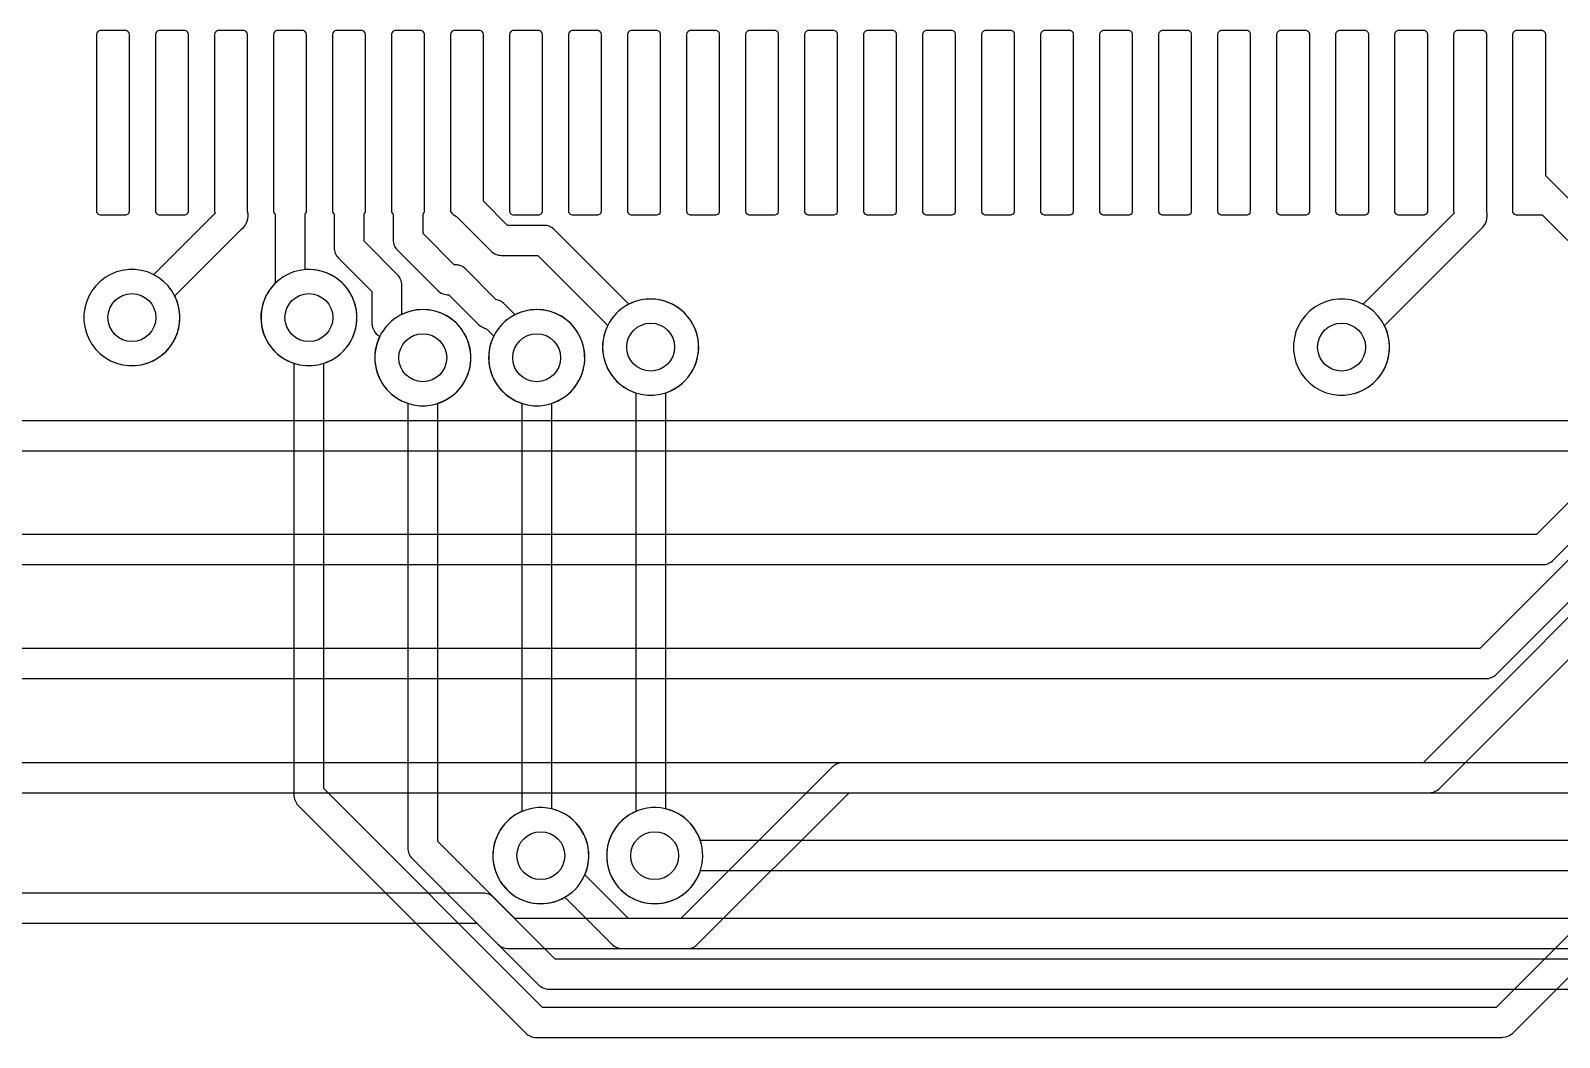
# Model space of a CAD drawing. Header units: millimetres. Extents: x 14 to 284, y -1 to 109.
# Drawn here: x 143.64 to 156.6, y 52.41 to 60.93 of the extents above; entities that cross this region are included whole.
import ezdxf

# ---------------------------------------------------------------- set-up
doc = ezdxf.new("R2010")
doc.units = ezdxf.units.MM

msp = doc.modelspace()

# ---------------------------------------------------------------- linework, layer by layer
at = {"layer": '16_copper'}
for points in [[(144.579, 58.101), (144.631, 58.114), (144.68, 58.135), (144.726, 58.161), (144.769, 58.194), (144.806, 58.231), (144.839, 58.274), (144.865, 58.32), (144.886, 58.369), (144.899, 58.421), (144.906, 58.473), (144.906, 58.527), (144.899, 58.579), (144.886, 58.631), (144.865, 58.68), (144.839, 58.726), (144.806, 58.769), (144.769, 58.806), (144.726, 58.839), (144.68, 58.865), (144.631, 58.886), (144.579, 58.899), (144.527, 58.906), (144.473, 58.906), (144.421, 58.899), (144.369, 58.886), (144.32, 58.865), (144.274, 58.839), (144.231, 58.806), (144.194, 58.769), (144.161, 58.726), (144.135, 58.68), (144.114, 58.631), (144.101, 58.579), (144.094, 58.527), (144.094, 58.473), (144.101, 58.421), (144.114, 58.369), (144.135, 58.32), (144.161, 58.274), (144.194, 58.231), (144.231, 58.194), (144.274, 58.161), (144.32, 58.135), (144.369, 58.114), (144.421, 58.101), (144.473, 58.094), (144.527, 58.094)], [(154.829, 57.851), (154.881, 57.864), (154.93, 57.885), (154.976, 57.911), (155.019, 57.944), (155.056, 57.981), (155.089, 58.024), (155.115, 58.07), (155.136, 58.119), (155.149, 58.171), (155.156, 58.223), (155.156, 58.277), (155.149, 58.329), (155.136, 58.381), (155.115, 58.43), (155.089, 58.476), (155.056, 58.519), (155.019, 58.556), (154.976, 58.589), (154.93, 58.615), (154.881, 58.636), (154.829, 58.649), (154.777, 58.656), (154.723, 58.656), (154.671, 58.649), (154.619, 58.636), (154.57, 58.615), (154.524, 58.589), (154.481, 58.556), (154.444, 58.519), (154.411, 58.476), (154.385, 58.43), (154.364, 58.381), (154.351, 58.329), (154.344, 58.277), (154.344, 58.223), (154.351, 58.171), (154.364, 58.119), (154.385, 58.07), (154.411, 58.024), (154.444, 57.981), (154.481, 57.944), (154.524, 57.911), (154.57, 57.885), (154.619, 57.864), (154.671, 57.851), (154.723, 57.844), (154.777, 57.844)]]:
    msp.add_lwpolyline(points, close=True, dxfattribs=at)
msp.add_lwpolyline([(157.783, 54.383), (156.059, 52.659), (147.98, 52.659), (146.127, 54.512), (146.127, 58.113, 0.941276), (145.921, 58.899), (145.869, 58.886, 0.720356), (145.873, 58.113), (145.873, 54.459, 0.198912), (145.91, 54.369), (147.837, 52.442, 0.198912), (147.927, 52.405), (156.112, 52.405), (156.117, 52.406, 0.187839), (156.201, 52.442), (158, 54.241, 0.198912)], format="xyb", dxfattribs=at)
for points in [[(149.209, 53.157, 0.187839), (149.294, 53.194), (150.577, 54.477), (156.863, 54.477, 0.941276), (157.649, 54.684), (157.636, 54.735, 0.720356), (156.863, 54.731), (150.525, 54.731, 0.198912), (150.435, 54.694), (149.151, 53.411), (147.744, 53.411), (147.092, 54.063), (147.092, 57.774, 0.941276), (146.886, 58.56), (146.834, 58.546, 0.720356), (146.838, 57.774), (146.838, 54.01, 0.198912), (146.875, 53.92), (147.602, 53.194, 0.198912), (147.692, 53.157), (149.204, 53.157)], [(148.045, 53.545, 0.807217), (148.057, 54.34), (148.057, 57.774, 0.941276), (147.851, 58.56), (147.799, 58.546, 0.720356), (147.803, 57.774), (147.803, 54.317), (147.785, 54.309), (147.739, 54.283), (147.697, 54.25), (147.659, 54.213), (147.627, 54.17), (147.6, 54.124), (147.58, 54.075), (147.566, 54.023), (147.559, 53.971), (147.559, 53.917), (147.566, 53.865), (147.58, 53.813), (147.6, 53.764), (147.627, 53.718), (147.659, 53.675), (147.697, 53.638), (147.739, 53.605), (147.785, 53.579), (147.834, 53.558), (147.886, 53.545), (147.939, 53.538), (147.992, 53.538)], [(149.01, 53.545, 0.807217), (149.023, 54.34), (149.023, 57.863, 0.941276), (148.816, 58.649), (148.765, 58.636, 0.720356), (148.769, 57.863), (148.769, 54.317), (148.75, 54.309), (148.704, 54.283), (148.662, 54.25), (148.624, 54.213), (148.592, 54.17), (148.565, 54.124), (148.545, 54.075), (148.531, 54.023), (148.524, 53.971), (148.524, 53.917), (148.531, 53.865), (148.545, 53.813), (148.565, 53.764), (148.592, 53.718), (148.624, 53.675), (148.662, 53.638), (148.704, 53.605), (148.75, 53.579), (148.799, 53.558), (148.851, 53.545), (148.904, 53.538), (148.957, 53.538)]]:
    msp.add_lwpolyline(points, format="xyb", close=True, dxfattribs=at)
at = {"layer": '1_copper'}
for points in [[(144.579, 58.101, 0.496235), (144.863, 58.684), (145.43, 59.25, 0.303426), (145.48, 59.398), (145.48, 60.902), (145.475, 60.915), (145.465, 60.925), (145.452, 60.93), (145.228, 60.93), (145.215, 60.925), (145.205, 60.915), (145.2, 60.902), (145.2, 59.398, 0.017467), (145.205, 59.385), (144.684, 58.863), (144.68, 58.865), (144.631, 58.886), (144.579, 58.899), (144.527, 58.906), (144.473, 58.906), (144.421, 58.899), (144.369, 58.886), (144.32, 58.865), (144.274, 58.839), (144.231, 58.806), (144.194, 58.769), (144.161, 58.726), (144.135, 58.68), (144.114, 58.631), (144.101, 58.579), (144.094, 58.527), (144.094, 58.473), (144.101, 58.421), (144.114, 58.369), (144.135, 58.32), (144.161, 58.274), (144.194, 58.231), (144.231, 58.194), (144.274, 58.161), (144.32, 58.135), (144.369, 58.114), (144.421, 58.101), (144.473, 58.094), (144.527, 58.094)], [(146.079, 58.101, 0.944015), (145.967, 58.906), (145.967, 59.378), (145.975, 59.385), (145.98, 59.398), (145.98, 60.902), (145.975, 60.915), (145.965, 60.925), (145.952, 60.93), (145.728, 60.93), (145.715, 60.925), (145.705, 60.915), (145.7, 60.902), (145.7, 59.398), (145.705, 59.385), (145.713, 59.378), (145.713, 58.788), (145.694, 58.769), (145.661, 58.726), (145.635, 58.68), (145.614, 58.631), (145.601, 58.579), (145.594, 58.527), (145.594, 58.473), (145.601, 58.421), (145.614, 58.369), (145.635, 58.32), (145.661, 58.274), (145.694, 58.231), (145.731, 58.194), (145.774, 58.161), (145.82, 58.135), (145.869, 58.114), (145.921, 58.101), (145.973, 58.094), (146.027, 58.094)], [(147.045, 57.761, 1), (146.886, 58.56), (146.834, 58.546), (146.787, 58.527), (146.787, 58.774, 0.198912), (146.75, 58.863), (146.467, 59.147), (146.467, 59.378), (146.475, 59.385), (146.48, 59.398), (146.48, 60.902), (146.475, 60.915), (146.465, 60.925), (146.452, 60.93), (146.228, 60.93), (146.215, 60.925), (146.205, 60.915), (146.2, 60.902), (146.2, 59.398), (146.205, 59.385), (146.213, 59.378), (146.213, 59.094, 0.198912), (146.25, 59.004), (146.533, 58.721), (146.533, 58.465, 0.28733), (146.6, 58.341), (146.58, 58.291), (146.566, 58.24), (146.559, 58.187), (146.559, 58.134), (146.566, 58.081), (146.58, 58.029), (146.6, 57.98), (146.627, 57.934), (146.659, 57.892), (146.697, 57.854), (146.739, 57.822), (146.785, 57.795), (146.834, 57.775), (146.886, 57.761), (146.939, 57.754), (146.992, 57.754)], [(148.01, 57.761, 1), (147.851, 58.56), (147.799, 58.546, 0.035223), (147.747, 58.524), (147.651, 58.62, 0.128228), (147.585, 58.654), (147.329, 58.911, 0.133073), (147.271, 58.944), (147.264, 58.945, 0.051718), (147.232, 58.948), (146.967, 59.213), (146.967, 59.378), (146.975, 59.385), (146.98, 59.398), (146.98, 60.902), (146.975, 60.915), (146.965, 60.925), (146.952, 60.93), (146.728, 60.93), (146.715, 60.925), (146.705, 60.915), (146.7, 60.902), (146.7, 59.398), (146.705, 59.385), (146.713, 59.378), (146.713, 59.16, 0.198912), (146.75, 59.07), (147.089, 58.731, 0.213147), (147.186, 58.694), (147.44, 58.44, 0.148741), (147.505, 58.406), (147.567, 58.344), (147.565, 58.341), (147.545, 58.291), (147.531, 58.24), (147.524, 58.187), (147.524, 58.134), (147.531, 58.081), (147.545, 58.029), (147.565, 57.98), (147.592, 57.934), (147.624, 57.892), (147.662, 57.854), (147.704, 57.822), (147.75, 57.795), (147.799, 57.775), (147.851, 57.761), (147.904, 57.754), (147.957, 57.754)], [(148.975, 57.851, 1), (148.816, 58.649), (148.765, 58.636, 0.035223), (148.712, 58.613), (148.081, 59.244, 0.198912), (147.992, 59.281), (147.684, 59.281), (147.48, 59.485), (147.48, 60.902), (147.475, 60.915), (147.465, 60.925), (147.452, 60.93), (147.228, 60.93), (147.215, 60.925), (147.205, 60.915), (147.2, 60.902), (147.2, 59.398, 0.115668), (147.25, 59.355), (147.541, 59.064, 0.198912), (147.631, 59.027), (147.939, 59.027), (148.532, 58.434), (148.53, 58.43), (148.51, 58.381), (148.496, 58.329), (148.489, 58.277), (148.489, 58.223), (148.496, 58.171), (148.51, 58.119), (148.53, 58.07), (148.557, 58.024), (148.589, 57.981), (148.627, 57.944), (148.669, 57.911), (148.715, 57.885), (148.765, 57.864), (148.816, 57.851), (148.869, 57.844), (148.922, 57.844)], [(154.829, 57.851, 0.496235), (155.113, 58.434), (155.93, 59.25, 0.303426), (155.98, 59.398), (155.98, 60.902), (155.975, 60.915), (155.965, 60.925), (155.952, 60.93), (155.728, 60.93), (155.715, 60.925), (155.705, 60.915), (155.7, 60.902), (155.7, 59.398, 0.017467), (155.705, 59.385), (154.934, 58.613), (154.93, 58.615), (154.881, 58.636), (154.829, 58.649), (154.777, 58.656), (154.723, 58.656), (154.671, 58.649), (154.619, 58.636), (154.57, 58.615), (154.524, 58.589), (154.481, 58.556), (154.444, 58.519), (154.411, 58.476), (154.385, 58.43), (154.364, 58.381), (154.351, 58.329), (154.344, 58.277), (154.344, 58.223), (154.351, 58.171), (154.364, 58.119), (154.385, 58.07), (154.411, 58.024), (154.444, 57.981), (154.481, 57.944), (154.524, 57.911), (154.57, 57.885), (154.619, 57.864), (154.671, 57.851), (154.723, 57.844), (154.777, 57.844)]]:
    msp.add_lwpolyline(points, format="xyb", close=True, dxfattribs=at)
for points in [[(144.465, 59.375), (144.475, 59.385), (144.48, 59.398), (144.48, 60.902), (144.475, 60.915), (144.465, 60.925), (144.452, 60.93), (144.228, 60.93), (144.215, 60.925), (144.205, 60.915), (144.2, 60.902), (144.2, 59.398), (144.205, 59.385), (144.215, 59.375), (144.228, 59.37), (144.452, 59.37)], [(144.965, 59.375), (144.975, 59.385), (144.98, 59.398), (144.98, 60.902), (144.975, 60.915), (144.965, 60.925), (144.952, 60.93), (144.728, 60.93), (144.715, 60.925), (144.705, 60.915), (144.7, 60.902), (144.7, 59.398), (144.705, 59.385), (144.715, 59.375), (144.728, 59.37), (144.952, 59.37)], [(147.965, 59.375), (147.975, 59.385), (147.98, 59.398), (147.98, 60.902), (147.975, 60.915), (147.965, 60.925), (147.952, 60.93), (147.728, 60.93), (147.715, 60.925), (147.705, 60.915), (147.7, 60.902), (147.7, 59.398), (147.705, 59.385), (147.715, 59.375), (147.728, 59.37), (147.952, 59.37)], [(148.465, 59.375), (148.475, 59.385), (148.48, 59.398), (148.48, 60.902), (148.475, 60.915), (148.465, 60.925), (148.452, 60.93), (148.228, 60.93), (148.215, 60.925), (148.205, 60.915), (148.2, 60.902), (148.2, 59.398), (148.205, 59.385), (148.215, 59.375), (148.228, 59.37), (148.452, 59.37)], [(148.965, 59.375), (148.975, 59.385), (148.98, 59.398), (148.98, 60.902), (148.975, 60.915), (148.965, 60.925), (148.952, 60.93), (148.728, 60.93), (148.715, 60.925), (148.705, 60.915), (148.7, 60.902), (148.7, 59.398), (148.705, 59.385), (148.715, 59.375), (148.728, 59.37), (148.952, 59.37)], [(149.465, 59.375), (149.475, 59.385), (149.48, 59.398), (149.48, 60.902), (149.475, 60.915), (149.465, 60.925), (149.452, 60.93), (149.228, 60.93), (149.215, 60.925), (149.205, 60.915), (149.2, 60.902), (149.2, 59.398), (149.205, 59.385), (149.215, 59.375), (149.228, 59.37), (149.452, 59.37)], [(149.965, 59.375), (149.975, 59.385), (149.98, 59.398), (149.98, 60.902), (149.975, 60.915), (149.965, 60.925), (149.952, 60.93), (149.728, 60.93), (149.715, 60.925), (149.705, 60.915), (149.7, 60.902), (149.7, 59.398), (149.705, 59.385), (149.715, 59.375), (149.728, 59.37), (149.952, 59.37)], [(150.465, 59.375), (150.475, 59.385), (150.48, 59.398), (150.48, 60.902), (150.475, 60.915), (150.465, 60.925), (150.452, 60.93), (150.228, 60.93), (150.215, 60.925), (150.205, 60.915), (150.2, 60.902), (150.2, 59.398), (150.205, 59.385), (150.215, 59.375), (150.228, 59.37), (150.452, 59.37)], [(150.965, 59.375), (150.975, 59.385), (150.98, 59.398), (150.98, 60.902), (150.975, 60.915), (150.965, 60.925), (150.952, 60.93), (150.728, 60.93), (150.715, 60.925), (150.705, 60.915), (150.7, 60.902), (150.7, 59.398), (150.705, 59.385), (150.715, 59.375), (150.728, 59.37), (150.952, 59.37)], [(151.465, 59.375), (151.475, 59.385), (151.48, 59.398), (151.48, 60.902), (151.475, 60.915), (151.465, 60.925), (151.452, 60.93), (151.228, 60.93), (151.215, 60.925), (151.205, 60.915), (151.2, 60.902), (151.2, 59.398), (151.205, 59.385), (151.215, 59.375), (151.228, 59.37), (151.452, 59.37)], [(151.965, 59.375), (151.975, 59.385), (151.98, 59.398), (151.98, 60.902), (151.975, 60.915), (151.965, 60.925), (151.952, 60.93), (151.728, 60.93), (151.715, 60.925), (151.705, 60.915), (151.7, 60.902), (151.7, 59.398), (151.705, 59.385), (151.715, 59.375), (151.728, 59.37), (151.952, 59.37)], [(152.465, 59.375), (152.475, 59.385), (152.48, 59.398), (152.48, 60.902), (152.475, 60.915), (152.465, 60.925), (152.452, 60.93), (152.228, 60.93), (152.215, 60.925), (152.205, 60.915), (152.2, 60.902), (152.2, 59.398), (152.205, 59.385), (152.215, 59.375), (152.228, 59.37), (152.452, 59.37)], [(152.965, 59.375), (152.975, 59.385), (152.98, 59.398), (152.98, 60.902), (152.975, 60.915), (152.965, 60.925), (152.952, 60.93), (152.728, 60.93), (152.715, 60.925), (152.705, 60.915), (152.7, 60.902), (152.7, 59.398), (152.705, 59.385), (152.715, 59.375), (152.728, 59.37), (152.952, 59.37)], [(153.465, 59.375), (153.475, 59.385), (153.48, 59.398), (153.48, 60.902), (153.475, 60.915), (153.465, 60.925), (153.452, 60.93), (153.228, 60.93), (153.215, 60.925), (153.205, 60.915), (153.2, 60.902), (153.2, 59.398), (153.205, 59.385), (153.215, 59.375), (153.228, 59.37), (153.452, 59.37)], [(153.965, 59.375), (153.975, 59.385), (153.98, 59.398), (153.98, 60.902), (153.975, 60.915), (153.965, 60.925), (153.952, 60.93), (153.728, 60.93), (153.715, 60.925), (153.705, 60.915), (153.7, 60.902), (153.7, 59.398), (153.705, 59.385), (153.715, 59.375), (153.728, 59.37), (153.952, 59.37)], [(154.465, 59.375), (154.475, 59.385), (154.48, 59.398), (154.48, 60.902), (154.475, 60.915), (154.465, 60.925), (154.452, 60.93), (154.228, 60.93), (154.215, 60.925), (154.205, 60.915), (154.2, 60.902), (154.2, 59.398), (154.205, 59.385), (154.215, 59.375), (154.228, 59.37), (154.452, 59.37)], [(154.965, 59.375), (154.975, 59.385), (154.98, 59.398), (154.98, 60.902), (154.975, 60.915), (154.965, 60.925), (154.952, 60.93), (154.728, 60.93), (154.715, 60.925), (154.705, 60.915), (154.7, 60.902), (154.7, 59.398), (154.705, 59.385), (154.715, 59.375), (154.728, 59.37), (154.952, 59.37)], [(155.465, 59.375), (155.475, 59.385), (155.48, 59.398), (155.48, 60.902), (155.475, 60.915), (155.465, 60.925), (155.452, 60.93), (155.228, 60.93), (155.215, 60.925), (155.205, 60.915), (155.2, 60.902), (155.2, 59.398), (155.205, 59.385), (155.215, 59.375), (155.228, 59.37), (155.452, 59.37)]]:
    msp.add_lwpolyline(points, close=True, dxfattribs=at)
for points in [[(157.066, 59.113), (156.48, 59.7), (156.48, 60.902), (156.475, 60.915), (156.465, 60.925), (156.452, 60.93), (156.228, 60.93), (156.215, 60.925), (156.205, 60.915), (156.2, 60.902), (156.2, 59.398), (156.205, 59.385), (156.215, 59.375), (156.228, 59.37), (156.45, 59.37), (156.887, 58.934)], [(158.889, 59.15), (156.401, 56.662), (131.137, 56.662)], [(159.232, 59.008), (155.921, 55.697), (131.137, 55.697)], [(159.575, 58.866), (155.441, 54.731), (131.137, 54.731)], [(156.881, 57.627), (131.137, 57.627)]]:
    msp.add_lwpolyline(points, dxfattribs=at)
for points in [[(131.137, 56.408), (156.454, 56.408, 0.198912), (156.543, 56.445), (159.106, 59.007, 0.198912)], [(131.137, 55.443), (155.973, 55.443, 0.198912), (156.063, 55.48), (159.449, 58.865, 0.198912)], [(131.137, 54.477), (155.493, 54.477, 0.198912), (155.583, 54.515), (159.792, 58.723, 0.198912)], [(131.137, 57.373), (156.934, 57.373, 0.198912)], [(233.642, 56.97), (160.873, 56.97), (160.868, 56.969, 0.187839), (160.783, 56.933), (157.922, 54.071), (149.317, 54.071, 0.941276), (148.531, 53.865), (148.545, 53.813, 0.720356), (149.317, 53.817), (157.974, 53.817, 0.198912), (158.064, 53.854), (160.926, 56.716), (233.589, 56.716)], [(233.5, 56.627), (161.015, 56.627, 0.198912), (160.925, 56.59), (157.746, 53.411), (148.709, 53.411), (148.338, 53.782, 0.976118), (147.6, 54.124), (147.58, 54.075, 0.692374), (148.169, 53.592), (148.567, 53.194, 0.198912), (148.657, 53.157), (157.799, 53.157, 0.198912), (157.888, 53.194), (161.068, 56.373), (233.447, 56.373)], [(233.343, 56.284), (161.157, 56.284, 0.198912), (161.067, 56.247), (157.888, 53.068), (148.087, 53.068), (147.565, 53.59, 0.198912), (147.475, 53.627), (131.137, 53.627, 0.941276), (130.351, 53.421), (130.364, 53.369, 0.720356), (131.137, 53.373), (147.423, 53.373), (147.945, 52.851, 0.198912), (148.035, 52.814), (157.941, 52.814), (157.946, 52.814, 0.187839), (158.031, 52.851), (161.21, 56.03), (233.29, 56.03)]]:
    msp.add_lwpolyline(points, format="xyb", dxfattribs=at)
at = {"layer": 'drills_via_1_16'}
for centre in [(144.5, 58.5), (146, 58.5), (148.896, 58.25), (154.75, 58.25), (146.965, 58.16), (147.93, 58.16), (147.965, 53.944), (148.93, 53.944)]:
    msp.add_circle(centre, 0.203, dxfattribs=at)

doc.saveas('drawing.dxf')
